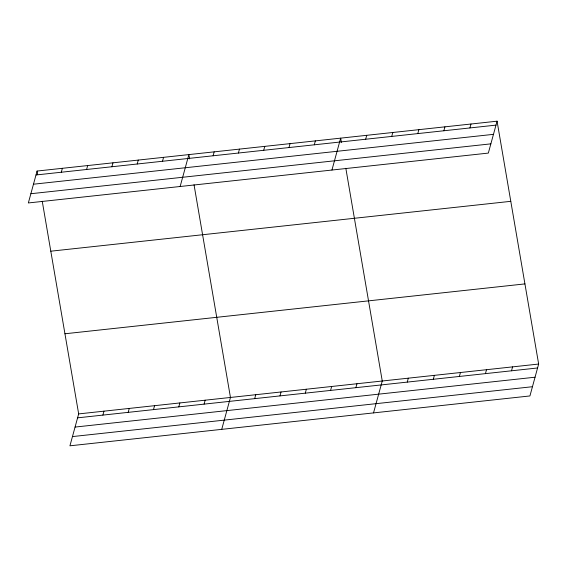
<?xml version="1.0" encoding="UTF-8"?>
<svg xmlns="http://www.w3.org/2000/svg" width="567" height="567" viewBox="0 0 567 567"><rect width="100%" height="100%" fill="white"/><g stroke="black" fill="none" stroke-linecap="round" stroke-linejoin="round"><path stroke-width="0.85" d="M37.075 171.05L28.35 202.951L488.336 153.09L497.068 121.189L37.075 171.05L37.67 174.501M61.3 172.233L62.377 168.307M86.602 169.49L87.672 165.564M111.897 166.755L112.975 162.821M137.2 164.012L138.277 160.078M42.242 201.214L78.664 413.91L69.932 445.811L529.925 395.95L538.65 364.049L497.068 121.189M162.502 161.269L163.572 157.335M102.889 415.101L103.959 411.167M180.143 186.493L188.875 154.593L189.612 158.902M128.185 412.358L129.262 408.431M213.1 155.783L214.17 151.85M153.487 409.615L154.557 405.688M238.395 153.04L239.472 149.114M178.782 406.872L179.859 402.946M263.698 150.298L264.768 146.371M204.085 404.129L205.162 400.203M288.993 147.555L290.07 143.628M221.732 429.361L230.457 397.46L194.034 184.757M314.295 144.812L315.372 140.885M254.682 398.644L255.76 394.717M331.943 170.043L340.668 138.142L341.405 142.452M279.985 395.901L281.055 391.974M365.658 139.241L366.736 135.315M305.28 393.158L306.357 389.231M391.726 136.42L392.803 132.487M330.582 390.415L331.652 386.488M417.794 133.592L418.864 129.666M355.878 387.672L356.955 383.746M443.862 130.764L444.932 126.838M373.525 412.904L382.257 381.003L345.835 168.3M469.923 127.944L471 124.01M407.248 382.108L408.318 378.175M433.308 379.28L434.386 375.354M459.376 376.453L460.454 372.526M485.444 373.625L486.521 369.698M511.512 370.804L512.582 366.877M36.005 174.976L495.99 125.116M33.474 184.211L493.467 134.344M30.873 193.723L490.866 143.855M50.803 251.195L510.789 201.328M64.936 333.772L524.929 283.904M78.664 413.91L538.65 364.049M77.587 417.844L537.573 367.976M75.064 427.071L535.05 377.211M72.463 436.583L532.448 386.715"/></g></svg>
